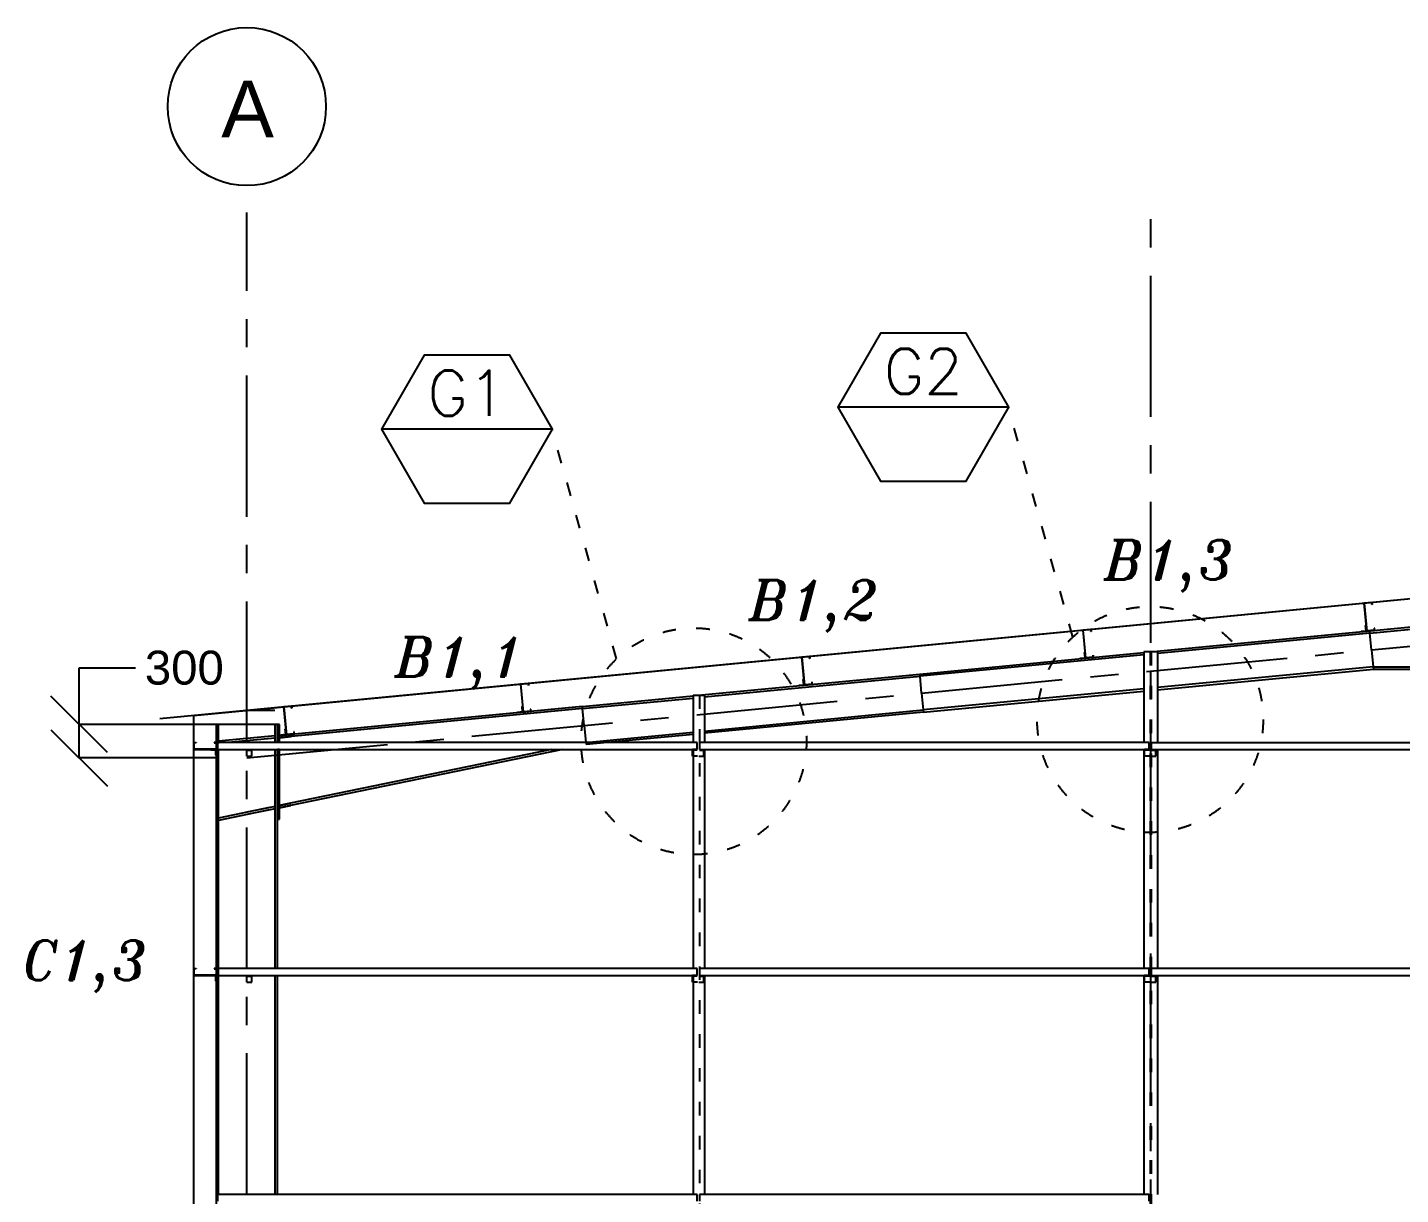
# Model space of a CAD drawing. Header units: inches. Extents: x -15 to 1885144, y -42615 to 866270.
# Drawn here: x 1633093 to 1645245, y 157203 to 167534 of the extents above; entities that cross this region are included whole.
import ezdxf
from ezdxf.enums import TextEntityAlignment as Align

# ---------------------------------------------------------------- set-up
doc = ezdxf.new("R2010")
doc.units = ezdxf.units.IN
doc.header["$LTSCALE"] = 100
doc.header["$MEASUREMENT"] = 0
for name, pattern in [('CENTER', [2, 1.25, -0.25, 0.25, -0.25]), ('dash line', [30, 12, -18]), ('PHANTOM2', [1.25, 0.625, -0.125, 0.125, -0.125, 0.125, -0.125])]:
    doc.linetypes.add(name, pattern=pattern)
for name, color, linetype in [('axis', 8, 'PHANTOM2'), ('corrugated sheet', 6, 'Continuous'), ('dimensions', 10, 'PHANTOM2'), ('layout', 7, 'Continuous'), ('purlins', 4, 'Continuous'), ('sections', 3, 'Continuous'), ('text', 3, 'Continuous')]:
    doc.layers.add(name, color=color, linetype=linetype)
doc.styles.add('romans', font='romans.shx', dxfattribs={"width": 0.75})
doc.styles.get("Standard").update_dxf_attribs({"font": 'arial.ttf'})
doc.styles.add('TEXT-3', font='ITALICT.shx', dxfattribs={"height": 350})
doc.dimstyles.new('Dim_1', dxfattribs={"dimtxt": 300, "dimasz": 500, "dimexe": 0.0625, "dimexo": 0.0625, "dimgap": 100, "dimtad": 0, "dimtih": 1, "dimtoh": 1, "dimdec": 0, "dimzin": 0, "dimdsep": 46, "dimtxsty": 'Standard', "dimblk": 'OBLIQUE', "dimcen": 0.09, "dimclrd": 256, "dimclre": 256, "dimclrt": 256, "dimadec": 0, "dimazin": 0, "dimtm": 1e-09, "dimtfac": 1, "dimtdec": 0, "dimtofl": 0, "dimtmove": 0, "dimatfit": 3, "dimfxl": 1, "dimtfillclr": 256, "dimtolj": 1, "dimtzin": 0, "dimlwe": -1, "dimarcsym": 0})

# ---------------------------------------------------------------- blocks, each defined once
blk = doc.blocks.new('_Oblique')
at = {"color": 0, "linetype": 'ByBlock', "lineweight": -2}
blk.add_line((-0.5, -0.5), (0.5, 0.5), dxfattribs=at)
blk = doc.blocks.new('*D1240')
at = {"layer": 'Defpoints', "color": 0, "ltscale": 10, "transparency": 16777216}
for p in [(1633550, 161365), (1634764, 161365), (1634764, 161068)]:
    blk.add_point(p, dxfattribs=at)
at = {"layer": 'dimensions', "lineweight": -2, "ltscale": 10, "transparency": 16777216}
for p, q in [((1633550, 161365), (1633550, 161865)), ((1633550, 161865), (1634050, 161865)), ((1633550, 161068), (1633550, 161365))]:
    blk.add_line(p, q, dxfattribs=at)
at = {"layer": 'dimensions', "linetype": 'dash line', "ltscale": 10, "transparency": 16777216}
for p, q in [((1634764, 161365), (1633550, 161365)), ((1634764, 161068), (1633550, 161068))]:
    blk.add_line(p, q, dxfattribs=at)
at = {"layer": 'dimensions', "lineweight": -2, "ltscale": 10, "transparency": 16777216, "xscale": 500, "yscale": 500, "zscale": 500}
for p, rotation in [((1633550, 161365), 90), ((1633550, 161068), 270)]:
    blk.add_blockref('_Oblique', p, dxfattribs=dict(at, rotation=rotation))
at = {"layer": 'dimensions', "ltscale": 10, "transparency": 16777216, "insert": (1634481, 161865), "char_height": 300, "attachment_point": 5}
blk.add_mtext('\\A1;300', dxfattribs=at)
blk = doc.blocks.new('*U1232')
at = {"layer": 'purlins', "ltscale": 10}
h = blk.add_hatch(color=256, dxfattribs=at)
h.dxf.hatch_style = 1
h.paths.add_polyline_path([(124, -228), (129, -228), (129, -218), (124, -218)])
for p, q in [((124, -1), (54, -1)), ((54, -1), (54, -21)), ((54, -21), (56, -21)), ((56, -21), (56, -3)), ((56, -3), (122, -3)), ((122, -249), (122, -3)), ((124, -1), (124, -251)), ((54, -251), (54, -231)), ((54, -231), (56, -231)), ((56, -231), (56, -249)), ((129, -201), (124, -201)), ((129, -218), (124, -218)), ((129, -228), (124, -228)), ((129, -246), (129, -201)), ((124, -251), (54, -251)), ((56, -249), (122, -249)), ((124, -251), (174, -251)), ((174, -246), (129, -246)), ((174, -251), (174, -246))]:
    blk.add_line(p, q, dxfattribs=at)
blk = doc.blocks.new('*U1233')
at = {"layer": 'sections', "color": 0, "linetype": 'ByBlock', "lineweight": -2, "transparency": 16777216, "rotation": 354.5164095555347}
for p in [(1647534, 259923), (1650023, 259684), (1652511, 259445), (1655000, 259206), (1657489, 258968)]:
    blk.add_blockref('*U1232', p, dxfattribs=at)

msp = doc.modelspace()

# ---------------------------------------------------------------- hatches: boundary and pattern name
at = {"layer": 'purlins', "ltscale": 10}
h = msp.add_hatch(color=256, dxfattribs=at)
h.dxf.hatch_style = 1
h.paths.add_polyline_path([(1635380.998, 161304.882), (1635376.021, 161304.404), (1635376.976, 161294.45), (1635381.953, 161294.928)])
h = msp.add_hatch(color=256, dxfattribs=at)
h.dxf.hatch_style = 1
h.paths.add_polyline_path([(1634731.878, 161143.095), (1634731.878, 161138.095), (1634741.878, 161138.095), (1634741.878, 161143.095)])
h = msp.add_hatch(color=256, dxfattribs=at)
h.dxf.hatch_style = 1
h.paths.add_polyline_path([(1634731.878, 161143.095), (1634731.878, 161138.095), (1634741.878, 161138.095), (1634741.878, 161143.095)])
at = {"layer": 'purlins', "ltscale": 0.01}
h = msp.add_hatch(color=256, dxfattribs=at)
h.dxf.hatch_style = 1
h.paths.add_polyline_path([(1635064.378, 161137.095), (1635064.378, 161143.095), (1635054.378, 161143.095), (1635054.378, 161137.095)])
h = msp.add_hatch(color=256, dxfattribs=at)
h.dxf.hatch_style = 1
h.paths.add_polyline_path([(1638994.378, 161137.095), (1638994.378, 161143.095), (1639004.378, 161143.095), (1639004.378, 161137.095)])
h = msp.add_hatch(color=256, dxfattribs=at)
h.dxf.hatch_style = 1
h.paths.add_polyline_path([(1639064.378, 161137.095), (1639064.378, 161143.095), (1639054.378, 161143.095), (1639054.378, 161137.095)])
h = msp.add_hatch(color=256, dxfattribs=at)
h.dxf.hatch_style = 1
h.paths.add_polyline_path([(1642994.378, 161137.095), (1642994.378, 161143.095), (1643004.378, 161143.095), (1643004.378, 161137.095)])
h = msp.add_hatch(color=256, dxfattribs=at)
h.dxf.hatch_style = 1
h.paths.add_polyline_path([(1643064.378, 161137.095), (1643064.378, 161143.095), (1643054.378, 161143.095), (1643054.378, 161137.095)])
at = {"layer": 'purlins', "ltscale": 10}
h = msp.add_hatch(color=256, dxfattribs=at)
h.dxf.hatch_style = 1
h.paths.add_polyline_path([(1634731.878, 159143.095), (1634731.878, 159138.095), (1634741.878, 159138.095), (1634741.878, 159143.095)])
h = msp.add_hatch(color=256, dxfattribs=at)
h.dxf.hatch_style = 1
h.paths.add_polyline_path([(1634731.878, 159143.095), (1634731.878, 159138.095), (1634741.878, 159138.095), (1634741.878, 159143.095)])
at = {"layer": 'purlins', "ltscale": 0.01}
h = msp.add_hatch(color=256, dxfattribs=at)
h.dxf.hatch_style = 1
h.paths.add_polyline_path([(1635064.378, 159137.095), (1635064.378, 159143.095), (1635054.378, 159143.095), (1635054.378, 159137.095)])
h = msp.add_hatch(color=256, dxfattribs=at)
h.dxf.hatch_style = 1
h.paths.add_polyline_path([(1638994.378, 159137.095), (1638994.378, 159143.095), (1639004.378, 159143.095), (1639004.378, 159137.095)])
h = msp.add_hatch(color=256, dxfattribs=at)
h.dxf.hatch_style = 1
h.paths.add_polyline_path([(1639064.378, 159137.095), (1639064.378, 159143.095), (1639054.378, 159143.095), (1639054.378, 159137.095)])
h = msp.add_hatch(color=256, dxfattribs=at)
h.dxf.hatch_style = 1
h.paths.add_polyline_path([(1642994.378, 159137.095), (1642994.378, 159143.095), (1643004.378, 159143.095), (1643004.378, 159137.095)])
h = msp.add_hatch(color=256, dxfattribs=at)
h.dxf.hatch_style = 1
h.paths.add_polyline_path([(1643064.378, 159137.095), (1643064.378, 159143.095), (1643054.378, 159143.095), (1643054.378, 159137.095)])
at = {"layer": 'sections', "ltscale": 10}
h = msp.add_hatch(color=256, dxfattribs=at)
h.dxf.hatch_style = 1
h.paths.add_polyline_path([(1635304.378, 160596.877), (1635324.378, 160596.877), (1635324.378, 160572.877), (1635304.378, 160572.877)])
h.paths.add_polyline_path([(1635324.378, 160704.877), (1635324.378, 160684.877), (1635304.378, 160684.877), (1635304.378, 160704.877)])
h.paths.add_polyline_path([(1635324.378, 160764.877), (1635324.378, 160744.877), (1635304.378, 160744.877), (1635304.378, 160764.877)])

# ---------------------------------------------------------------- linework, layer by layer
at = {"layer": 'axis', "linetype": 'CENTER', "ltscale": 10}
for p, q in [((1635034.378, 157203.095), (1635034.378, 165895.986)), ((1643034.378, 148086.301), (1643034.378, 165895.986)), ((1635034.378, 161068.176), (1647534.378, 162268.176))]:
    msp.add_line(p, q, dxfattribs=at)
at = {"layer": 'corrugated sheet', "ltscale": 10}
for p, q in [((1634264.378, 161416.89), (1647534.378, 162690.81)), ((1634563.878, 161444.938), (1647534.378, 162690.106)), ((1634563.878, 152093.095), (1634563.878, 161444.986)), ((1634564.378, 152093.095), (1634564.378, 161444.986))]:
    msp.add_line(p, q, dxfattribs=at)
at = {"layer": 'dimensions', "ltscale": 10}
msp.add_line((1635034.378, 161490.106), (1635281.422, 161490.106), dxfattribs=at)
at = {"layer": 'layout', "ltscale": 10}
for p, q in [((1644972.369, 162193.004), (1647514.378, 162437.037)), ((1644974.28, 162173.096), (1647514.378, 162416.945)), ((1643029.378, 162006.477), (1644972.369, 162193.004)), ((1644974.28, 162173.096), (1643094.378, 161992.625)), ((1644974.28, 162173.096), (1644972.369, 162193.004)), ((1644988.614, 162023.782), (1644974.28, 162173.096)), ((1640990.674, 161810.762), (1642974.378, 162001.197)), ((1644988.614, 162023.782), (1645002.948, 161874.469)), ((1642974.378, 161981.105), (1640992.586, 161790.853)), ((1639029.378, 161622.477), (1640990.674, 161810.762)), ((1639084.378, 161607.665), (1640992.586, 161790.853)), ((1640992.586, 161790.853), (1640990.674, 161810.762)), ((1641006.92, 161641.54), (1640992.586, 161790.853)), ((1645002.948, 161874.469), (1643094.378, 161691.246)), ((1643094.378, 161671.154), (1645004.86, 161854.56)), ((1645002.948, 161874.469), (1645004.86, 161854.56)), ((1645002.948, 161874.469), (1647514.378, 161870.107)), ((1645004.86, 161854.56), (1647514.378, 161850.202)), ((1641006.92, 161641.54), (1641021.254, 161492.226)), ((1642974.378, 161679.726), (1641021.254, 161492.226)), ((1641023.165, 161472.317), (1642974.378, 161659.634)), ((1638004.404, 161524.08), (1635304.378, 161264.877)), ((1638004.404, 161524.08), (1638984.378, 161618.157)), ((1638006.315, 161504.171), (1638004.404, 161524.08)), ((1638006.315, 161504.171), (1638984.378, 161598.065)), ((1638006.315, 161504.171), (1635304.378, 161244.785)), ((1638020.649, 161354.858), (1638006.315, 161504.171)), ((1639084.378, 161306.286), (1641021.254, 161492.226)), ((1641023.165, 161472.317), (1639084.378, 161286.194)), ((1641021.254, 161492.226), (1641023.165, 161472.317)), ((1634764.378, 161213.037), (1634764.378, 161364.877)), ((1635304.378, 161364.877), (1634764.378, 161364.877)), ((1634784.378, 161214.957), (1634784.378, 161364.877)), ((1638020.649, 161354.858), (1638034.983, 161205.544)), ((1638034.983, 161205.544), (1638984.378, 161296.686)), ((1638984.378, 161276.594), (1638036.894, 161185.635)), ((1635284.378, 161262.957), (1634784.378, 161214.957)), ((1635284.378, 161242.865), (1634870.11, 161203.095)), ((1638034.983, 161205.544), (1638023.102, 161203.095)), ((1638034.983, 161205.544), (1638036.894, 161185.635)), ((1637830.478, 161143.095), (1635304.378, 160622.495)), ((1637731.965, 161143.095), (1635304.378, 160642.797)), ((1635234.378, 160628.371), (1634784.378, 160535.631)), ((1635234.378, 160608.068), (1634784.378, 160515.329)), ((1635284.378, 160638.675), (1635034.378, 160587.153)), ((1635284.378, 160618.373), (1635034.378, 160566.851))]:
    msp.add_line(p, q, dxfattribs=at)
at = {"layer": 'layout', "ltscale": 0.01}
for p, q in [((1642974.378, 162006.957), (1642974.378, 161203.095)), ((1643094.378, 162006.957), (1642974.378, 162006.957)), ((1643094.378, 162006.957), (1643094.378, 161202.73)), ((1638984.378, 161622.957), (1639084.378, 161622.957)), ((1638984.378, 161622.957), (1638984.378, 161203.095)), ((1639084.378, 161622.957), (1639084.378, 161203.095)), ((1638984.378, 161143.095), (1638984.378, 159203.095)), ((1639084.378, 161143.095), (1639084.378, 159203.095)), ((1642974.378, 161143.095), (1642974.378, 159203.095)), ((1643094.378, 161142.73), (1643094.378, 159202.73)), ((1638984.378, 159143.095), (1638984.378, 157203.095)), ((1639084.378, 159143.095), (1639084.378, 157203.095)), ((1642974.378, 159143.095), (1642974.378, 157203.095)), ((1643094.378, 159142.73), (1643094.378, 157202.73))]:
    msp.add_line(p, q, dxfattribs=at)
at = {"layer": 'layout', "linetype": 'dash line', "ltscale": 0.1}
for p, q in [((1643029.378, 162006.957), (1643029.378, 148086.301)), ((1643039.378, 162006.957), (1643039.378, 148086.301)), ((1639039.378, 161622.957), (1639039.378, 154703.095))]:
    msp.add_line(p, q, dxfattribs=at)
at = {"layer": 'layout', "linetype": 'Continuous', "ltscale": 0.01}
for p, q in [((1635284.378, 161203.095), (1635284.378, 161364.877)), ((1635304.378, 161203.095), (1635304.378, 161364.877)), ((1634764.378, 148086.301), (1634764.378, 161213.037)), ((1634784.378, 161194.865), (1634784.378, 161214.957)), ((1634784.378, 157203.095), (1634784.378, 161143.095)), ((1635284.378, 159203.095), (1635284.378, 161143.095)), ((1635304.378, 160642.797), (1635304.378, 161144.877)), ((1635304.378, 159203.095), (1635304.378, 160642.797)), ((1635284.378, 157203.095), (1635284.378, 159143.095)), ((1635304.378, 157203.095), (1635304.378, 159143.095))]:
    msp.add_line(p, q, dxfattribs=at)
at = {"layer": 'purlins', "ltscale": 10}
for p, q in [((1635360.213, 161521.387), (1635429.893, 161528.076)), ((1635360.213, 161521.387), (1635384.104, 161272.531)), ((1635428.093, 161525.894), (1635362.395, 161519.587)), ((1635385.903, 161274.713), (1635362.395, 161519.587)), ((1635429.813, 161507.976), (1635428.093, 161525.894)), ((1635429.893, 161528.076), (1635431.804, 161508.167)), ((1635431.804, 161508.167), (1635429.813, 161507.976)), ((1635333.855, 161272.73), (1635378.649, 161277.03)), ((1635334.332, 161267.753), (1635333.855, 161272.73)), ((1635384.104, 161272.531), (1635334.332, 161267.753)), ((1635374.348, 161321.824), (1635379.326, 161322.302)), ((1635378.649, 161277.03), (1635374.348, 161321.824)), ((1635376.021, 161304.404), (1635380.998, 161304.882)), ((1635376.976, 161294.45), (1635381.953, 161294.928)), ((1635384.104, 161272.531), (1635453.783, 161279.22)), ((1635451.601, 161281.02), (1635385.903, 161274.713)), ((1635451.872, 161299.128), (1635449.881, 161298.937)), ((1635449.881, 161298.937), (1635451.601, 161281.02)), ((1635453.783, 161279.22), (1635451.872, 161299.128)), ((1634564.378, 161143.095), (1634564.378, 161203.095)), ((1634564.378, 161203.095), (1634584.378, 161203.095)), ((1634564.378, 161143.095), (1634564.378, 161203.095)), ((1634564.378, 161203.095), (1634584.378, 161203.095)), ((1634584.378, 161201.095), (1634566.378, 161201.095)), ((1634566.378, 161201.095), (1634566.378, 161145.095)), ((1634584.378, 161201.095), (1634566.378, 161201.095)), ((1634566.378, 161201.095), (1634566.378, 161145.095)), ((1634584.378, 161203.095), (1634584.378, 161201.095)), ((1634584.378, 161203.095), (1634584.378, 161201.095)), ((1634764.378, 161203.095), (1634744.378, 161203.095)), ((1634744.378, 161203.095), (1634744.378, 161201.095)), ((1634764.378, 161203.095), (1634744.378, 161203.095)), ((1634744.378, 161203.095), (1634744.378, 161201.095)), ((1634744.378, 161201.095), (1634762.378, 161201.095)), ((1634744.378, 161201.095), (1634762.378, 161201.095)), ((1634762.378, 161201.095), (1634762.378, 161145.095)), ((1634762.378, 161201.095), (1634762.378, 161145.095)), ((1634764.378, 161143.095), (1634764.378, 161203.095)), ((1634764.378, 161143.095), (1634764.378, 161203.095)), ((1634564.378, 161143.095), (1634764.378, 161143.095)), ((1634564.378, 161143.095), (1634764.378, 161143.095)), ((1634762.378, 161145.095), (1634566.378, 161145.095)), ((1634762.378, 161145.095), (1634566.378, 161145.095)), ((1634714.378, 161138.095), (1634714.378, 161143.095)), ((1634714.378, 161143.095), (1634764.378, 161143.095)), ((1634714.378, 161138.095), (1634714.378, 161143.095)), ((1634714.378, 161143.095), (1634764.378, 161143.095)), ((1634759.378, 161138.095), (1634714.378, 161138.095)), ((1634759.378, 161138.095), (1634714.378, 161138.095)), ((1634731.878, 161138.095), (1634731.878, 161143.095)), ((1634731.878, 161138.095), (1634731.878, 161143.095)), ((1634741.878, 161138.095), (1634741.878, 161143.095)), ((1634741.878, 161138.095), (1634741.878, 161143.095)), ((1634759.378, 161093.095), (1634759.378, 161138.095)), ((1634759.378, 161093.095), (1634759.378, 161138.095)), ((1634764.378, 161093.095), (1634759.378, 161093.095)), ((1634764.378, 161093.095), (1634759.378, 161093.095)), ((1634764.378, 161143.095), (1634764.378, 161093.095)), ((1634764.378, 161143.095), (1634764.378, 161093.095)), ((1634564.378, 159143.095), (1634564.378, 159203.095)), ((1634564.378, 159203.095), (1634584.378, 159203.095)), ((1634564.378, 159143.095), (1634564.378, 159203.095)), ((1634564.378, 159203.095), (1634584.378, 159203.095)), ((1634564.378, 159143.095), (1634764.378, 159143.095)), ((1634564.378, 159143.095), (1634764.378, 159143.095)), ((1634584.378, 159201.095), (1634566.378, 159201.095)), ((1634566.378, 159201.095), (1634566.378, 159145.095)), ((1634584.378, 159201.095), (1634566.378, 159201.095)), ((1634566.378, 159201.095), (1634566.378, 159145.095)), ((1634762.378, 159145.095), (1634566.378, 159145.095)), ((1634762.378, 159145.095), (1634566.378, 159145.095)), ((1634584.378, 159203.095), (1634584.378, 159201.095)), ((1634584.378, 159203.095), (1634584.378, 159201.095)), ((1634714.378, 159138.095), (1634714.378, 159143.095)), ((1634714.378, 159143.095), (1634764.378, 159143.095)), ((1634714.378, 159138.095), (1634714.378, 159143.095)), ((1634714.378, 159143.095), (1634764.378, 159143.095)), ((1634759.378, 159138.095), (1634714.378, 159138.095)), ((1634759.378, 159138.095), (1634714.378, 159138.095)), ((1634731.878, 159138.095), (1634731.878, 159143.095)), ((1634731.878, 159138.095), (1634731.878, 159143.095)), ((1634741.878, 159138.095), (1634741.878, 159143.095)), ((1634741.878, 159138.095), (1634741.878, 159143.095)), ((1634764.378, 159203.095), (1634744.378, 159203.095)), ((1634744.378, 159203.095), (1634744.378, 159201.095)), ((1634764.378, 159203.095), (1634744.378, 159203.095)), ((1634744.378, 159203.095), (1634744.378, 159201.095)), ((1634744.378, 159201.095), (1634762.378, 159201.095)), ((1634744.378, 159201.095), (1634762.378, 159201.095)), ((1634759.378, 159093.095), (1634759.378, 159138.095)), ((1634759.378, 159093.095), (1634759.378, 159138.095)), ((1634764.378, 159093.095), (1634759.378, 159093.095)), ((1634764.378, 159093.095), (1634759.378, 159093.095)), ((1634762.378, 159201.095), (1634762.378, 159145.095)), ((1634762.378, 159201.095), (1634762.378, 159145.095)), ((1634764.378, 159143.095), (1634764.378, 159203.095)), ((1634764.378, 159143.095), (1634764.378, 159203.095)), ((1634764.378, 159143.095), (1634764.378, 159093.095)), ((1634764.378, 159143.095), (1634764.378, 159093.095))]:
    msp.add_line(p, q, dxfattribs=at)
at = {"layer": 'purlins', "ltscale": 0.01}
for p, q in [((1634774.378, 161203.095), (1634774.378, 161143.095)), ((1639019.378, 161203.095), (1634774.49, 161203.095)), ((1634774.49, 161203.095), (1634774.49, 161143.095)), ((1639019.378, 161143.095), (1639019.378, 161203.095)), ((1643019.378, 161203.095), (1639039.378, 161203.095)), ((1639039.378, 161203.095), (1639039.378, 161143.095)), ((1643019.378, 161143.095), (1643019.378, 161203.095)), ((1643039.378, 161203.095), (1643039.378, 161143.095)), ((1652029.378, 161202.73), (1643039.385, 161202.73)), ((1634774.49, 161143.095), (1639019.378, 161143.095)), ((1634774.49, 161143.095), (1635054.378, 161143.095)), ((1635034.378, 161143.095), (1635079.378, 161143.095)), ((1635034.378, 161137.095), (1635034.378, 161143.095)), ((1635034.378, 161083.095), (1635034.378, 161137.095)), ((1635034.378, 161137.095), (1635039.378, 161137.095)), ((1635034.378, 161083.095), (1635079.378, 161083.095)), ((1635039.378, 161137.095), (1635079.378, 161137.095)), ((1635054.378, 161143.095), (1635054.378, 161137.095)), ((1635064.378, 161143.095), (1635064.378, 161137.095)), ((1635079.378, 161137.095), (1635079.378, 161143.095)), ((1635079.378, 161083.095), (1635079.378, 161137.095)), ((1638979.378, 161137.095), (1638979.378, 161143.095)), ((1639019.378, 161143.095), (1638979.378, 161143.095)), ((1639019.378, 161137.095), (1638979.378, 161137.095)), ((1638979.378, 161083.095), (1638979.378, 161137.095)), ((1639024.378, 161083.095), (1638979.378, 161083.095)), ((1638994.378, 161143.095), (1638994.378, 161137.095)), ((1639004.378, 161143.095), (1639004.378, 161137.095)), ((1639034.378, 161083.095), (1639079.378, 161083.095)), ((1639039.378, 161143.095), (1639079.378, 161143.095)), ((1639039.378, 161143.095), (1643019.378, 161143.095)), ((1639039.378, 161137.095), (1639079.378, 161137.095)), ((1639054.378, 161143.095), (1639054.378, 161137.095)), ((1639064.378, 161143.095), (1639064.378, 161137.095)), ((1639079.378, 161137.095), (1639079.378, 161143.095)), ((1639079.378, 161083.095), (1639079.378, 161137.095)), ((1642979.378, 161137.095), (1642979.378, 161143.095)), ((1643019.378, 161143.095), (1642979.378, 161143.095)), ((1643034.378, 161137.095), (1642979.378, 161137.095)), ((1642979.378, 161083.095), (1642979.378, 161137.095)), ((1643034.378, 161083.095), (1642979.378, 161083.095)), ((1642994.378, 161143.095), (1642994.378, 161137.095)), ((1643004.378, 161143.095), (1643004.378, 161137.095)), ((1643004.378, 161142.73), (1651989.378, 161142.73)), ((1643034.378, 161137.095), (1643079.378, 161137.095)), ((1643034.378, 161083.095), (1643079.378, 161083.095)), ((1643039.378, 161143.095), (1643079.378, 161143.095)), ((1643054.378, 161143.095), (1643054.378, 161137.095)), ((1643064.378, 161143.095), (1643064.378, 161137.095)), ((1643079.378, 161137.095), (1643079.378, 161143.095)), ((1643079.378, 161083.095), (1643079.378, 161137.095)), ((1634774.378, 159203.095), (1634774.378, 159143.095)), ((1639019.378, 159203.095), (1634774.49, 159203.095)), ((1634774.49, 159203.095), (1634774.49, 159143.095)), ((1634774.49, 159143.095), (1639019.378, 159143.095)), ((1634774.49, 159143.095), (1635054.378, 159143.095)), ((1635034.378, 159143.095), (1635079.378, 159143.095)), ((1635034.378, 159137.095), (1635034.378, 159143.095)), ((1635034.378, 159083.095), (1635034.378, 159137.095)), ((1635034.378, 159137.095), (1635039.378, 159137.095)), ((1635034.378, 159083.095), (1635079.378, 159083.095)), ((1635039.378, 159137.095), (1635079.378, 159137.095)), ((1635054.378, 159143.095), (1635054.378, 159137.095)), ((1635064.378, 159143.095), (1635064.378, 159137.095)), ((1635079.378, 159137.095), (1635079.378, 159143.095)), ((1635079.378, 159083.095), (1635079.378, 159137.095)), ((1638979.378, 159137.095), (1638979.378, 159143.095)), ((1639019.378, 159143.095), (1638979.378, 159143.095)), ((1639019.378, 159137.095), (1638979.378, 159137.095)), ((1638979.378, 159083.095), (1638979.378, 159137.095)), ((1639024.378, 159083.095), (1638979.378, 159083.095)), ((1638994.378, 159143.095), (1638994.378, 159137.095)), ((1639004.378, 159143.095), (1639004.378, 159137.095)), ((1639019.378, 159143.095), (1639019.378, 159203.095)), ((1639034.378, 159083.095), (1639079.378, 159083.095)), ((1643019.378, 159203.095), (1639039.378, 159203.095)), ((1639039.378, 159203.095), (1639039.378, 159143.095)), ((1639039.378, 159143.095), (1639079.378, 159143.095)), ((1639039.378, 159143.095), (1643019.378, 159143.095)), ((1639039.378, 159137.095), (1639079.378, 159137.095)), ((1639054.378, 159143.095), (1639054.378, 159137.095)), ((1639064.378, 159143.095), (1639064.378, 159137.095)), ((1639079.378, 159137.095), (1639079.378, 159143.095)), ((1639079.378, 159083.095), (1639079.378, 159137.095)), ((1642979.378, 159137.095), (1642979.378, 159143.095)), ((1643019.378, 159143.095), (1642979.378, 159143.095)), ((1643034.378, 159137.095), (1642979.378, 159137.095)), ((1642979.378, 159083.095), (1642979.378, 159137.095)), ((1643034.378, 159083.095), (1642979.378, 159083.095)), ((1642994.378, 159143.095), (1642994.378, 159137.095)), ((1643004.378, 159143.095), (1643004.378, 159137.095)), ((1643004.378, 159142.73), (1651989.378, 159142.73)), ((1643019.378, 159143.095), (1643019.378, 159203.095)), ((1643034.378, 159137.095), (1643079.378, 159137.095)), ((1643034.378, 159083.095), (1643079.378, 159083.095)), ((1643039.378, 159203.095), (1643039.378, 159143.095)), ((1643039.378, 159143.095), (1643079.378, 159143.095)), ((1652029.378, 159202.73), (1643039.385, 159202.73)), ((1643054.378, 159143.095), (1643054.378, 159137.095)), ((1643064.378, 159143.095), (1643064.378, 159137.095)), ((1643079.378, 159137.095), (1643079.378, 159143.095)), ((1643079.378, 159083.095), (1643079.378, 159137.095)), ((1639019.378, 157203.095), (1634774.49, 157203.095)), ((1634774.49, 157203.095), (1634774.49, 157143.095)), ((1639019.378, 157143.095), (1639019.378, 157203.095)), ((1643019.378, 157203.095), (1639039.378, 157203.095)), ((1639039.378, 157203.095), (1639039.378, 157143.095)), ((1643019.378, 157143.095), (1643019.378, 157203.095)), ((1643039.378, 157203.095), (1643039.378, 157143.095))]:
    msp.add_line(p, q, dxfattribs=at)
at = {"layer": 'sections', "ltscale": 10}
for p, q in [((1635304.378, 161364.877), (1635304.378, 161203.095)), ((1635324.378, 161364.877), (1635304.378, 161364.877)), ((1635304.378, 161316.877), (1635324.378, 161316.877)), ((1635304.378, 161292.877), (1635324.378, 161292.877)), ((1635324.378, 161203.095), (1635324.378, 161364.877)), ((1635324.378, 161266.797), (1635425.773, 161276.531)), ((1635324.378, 161246.705), (1635425.773, 161256.439)), ((1635304.378, 161144.877), (1635324.378, 161144.877)), ((1635304.378, 161144.877), (1635304.378, 160524.877)), ((1635304.378, 161124.877), (1635324.378, 161124.877)), ((1635324.378, 160524.877), (1635324.378, 161144.877)), ((1635304.378, 160764.877), (1635324.378, 160764.877)), ((1635304.378, 160744.877), (1635324.378, 160744.877)), ((1635304.378, 160704.877), (1635324.378, 160704.877)), ((1635304.378, 160684.877), (1635324.378, 160684.877)), ((1635324.378, 160646.919), (1635424.143, 160667.479)), ((1635304.378, 160596.877), (1635324.378, 160596.877)), ((1635304.378, 160572.877), (1635324.378, 160572.877)), ((1635324.378, 160626.616), (1635424.143, 160647.177)), ((1635304.378, 160524.877), (1635324.378, 160524.877))]:
    msp.add_line(p, q, dxfattribs=at)
at = {"layer": 'text', "linetype": 'dash line', "ltscale": 0.1}
for p, q in [((1642346.066, 162138.315), (1641774.702, 164172.349)), ((1638306.979, 161945.13), (1637735.614, 163979.165))]:
    msp.add_line(p, q, dxfattribs=at)
at = {"layer": 'text'}
for points in [[(1641774.702, 164172.349), (1640265.714, 164172.349), (1640643.714, 163517.634), (1641399.714, 163517.634), (1641777.714, 164172.349), (1641399.714, 164827.064), (1640643.714, 164827.064), (1640265.714, 164172.349)], [(1637735.614, 163979.165), (1636226.627, 163979.165), (1636604.627, 163324.449), (1637360.627, 163324.449), (1637738.627, 163979.165), (1637360.627, 164633.88), (1636604.627, 164633.88), (1636226.627, 163979.165)]]:
    msp.add_lwpolyline(points, dxfattribs=at)
at = {"layer": 'text', "ltscale": 10}
msp.add_circle((1635034.346, 166833.947), 700, dxfattribs=at)
at = {"layer": 'text', "linetype": 'dash line', "ltscale": 0.1}
msp.add_circle((1643029.378, 161408.188), 1000, dxfattribs=at)
msp.add_arc((1638990.291, 161215.004), 1000, 184.1236094, 182.2246383, dxfattribs=at)

# ---------------------------------------------------------------- block references
at = {"layer": 'sections', "xscale": -1}
msp.add_blockref('*U1233', (3295068.756, -97232.365), dxfattribs=at)

# ---------------------------------------------------------------- texts
at = {"layer": 'text', "style": 'romans'}
for s, p in [('G2', (1641021.216, 164490.276)), ('G1', (1636982.128, 164297.091))]:
    msp.add_text(s, height=400, dxfattribs=at).set_placement(p, align=Align.MIDDLE)
at = {"layer": 'text', "linetype": 'Continuous', "style": 'TEXT-3'}
for s, p in [('B1,3', (1642618.926, 162646.128)), ('B1,2', (1639475.31, 162290.113)), ('B1,1', (1636342.172, 161787.51)), ('C1,3', (1633047.507, 159101.15))]:
    msp.add_text(s, height=350, dxfattribs=at).set_placement(p)
at = {"layer": 'text', "ltscale": 0.3, "insert": (1634807.987, 167061.861), "char_height": 500, "width": 2636.56185, "attachment_point": 1}
msp.add_mtext('A', dxfattribs=at)

# ---------------------------------------------------------------- dimensions: what is measured, and where the dimension line sits
at = {"layer": 'dimensions', "ltscale": 10}
dim = msp.add_linear_dim(base=(1633549.945, 161364.877), p1=(1634764.378, 161068.176), p2=(1634764.378, 161364.877), angle=90, text='300', dimstyle='Dim_1', dxfattribs=at)
dim.commit()
dim.dimension.update_dxf_attribs({"geometry": '*D1240', "text_midpoint": (1634480.743, 161864.877)})

doc.saveas('drawing.dxf')
